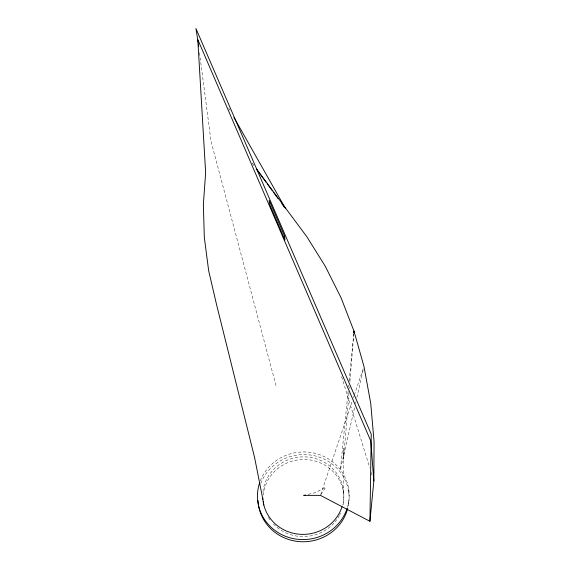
<?xml version="1.0" encoding="UTF-8"?>
<svg xmlns="http://www.w3.org/2000/svg" width="570" height="570" viewBox="0 0 570 570"><rect width="100%" height="100%" fill="white"/><g stroke="black" fill="none" stroke-linecap="round" stroke-linejoin="round"><path stroke-width="0.43" stroke-dasharray="2.85 2.14" d="M343.575 493.314L343.81 448.127L343.61 459.164L348.997 392.986M348.804 492.765L348.847 490.328M348.619 504.165L348.669 501.785M349.353 388.576L349.495 386.809M349.93 381.515L353.806 333.863M348.106 391.262L340.361 469.851L354.725 406.966M348.541 386.845L348.712 385.085M349.146 380.667L353.756 333.863M355.516 403.524L355.908 401.8M356.891 397.49L363.382 369.068M320.711 494.539L352.303 401.024M353.443 397.653L354.013 395.965M354.298 395.124L363.404 368.163M320.903 494.639L325.698 487.236L315.274 492.687L307.843 494.418M253.757 165.286L252.161 163.141L253.679 165.272M228.684 108.093L229.995 110.416M341.601 376.656L369.659 467.436M371.227 472.53L372.538 476.769M275.987 385.491L211.05 141.467L200.184 57.976M199.5 52.704L200.07 57.1M260.319 480.838A45.878 43.797 -5.4 0 1 317.818 454.091A45.878 43.797 -5.4 0 1 347.265 507.856M262.955 491.739A40.584 38.739 -5.4 0 1 310.679 457.461A40.584 38.739 -5.4 0 1 342.513 505.17M260.804 483.317A45.6 43.569 -5.4 0 1 316.635 456.321A45.6 43.569 -5.4 0 1 347.942 507.621M263.34 495.002A40.342 38.539 -5.4 0 1 309.553 459.862A40.342 38.539 -5.4 0 1 342.919 505.875M340.475 513.143A40.342 38.539 -5.4 0 1 339.734 514.674M339.335 515.437A40.342 38.539 -5.4 0 1 334.989 521.871M333.856 523.174A40.342 38.539 -5.4 0 1 273.265 523.773M270.03 519.783A40.342 38.539 -5.4 0 1 268.185 516.904"/><path stroke-width="0.85" d="M305.363 495.002L303.71 495.387L320.426 495.38L369.923 521.293L373.849 481.009L374.07 441.607L370.721 403.346L363.974 366.482L354.02 331.213L341.045 297.732L325.242 266.197L306.831 236.728L256.407 168.855M369.923 521.293L371.234 434.162L195.93 28.5L198.125 42.159M256.286 168.834L266.19 182.364M267.237 183.789L272.446 190.914M273.493 192.339L278.181 198.752M281.829 203.739L284.437 207.302M233.935 117.377L285.563 208.663M262.87 499.334L254.576 457.468L216.472 304.238L208.663 270.729L204.324 237.462L203.355 204.687L205.642 172.625L197.783 39.522L370.792 441.038L373.849 481.009M198.353 43.911L198.695 46.548M346.995 508.711A45.878 43.797 -5.4 0 1 289.204 537.581A45.878 43.797 -5.4 0 1 259.713 482.512M342.021 506.816A40.584 38.739 -5.4 0 1 298.067 534.104A40.584 38.739 -5.4 0 1 262.756 497.66M347.721 508.483A45.6 43.569 -5.4 0 1 298.937 541.571A45.6 43.569 -5.4 0 1 257.989 500.531M263.803 505.049A40.342 38.539 -5.4 0 1 263.34 501.721M354.02 331.213L353.877 332.98L354.02 331.213M284.63 236.222L269.147 200.355L269.56 204.316L284.957 240.034L284.63 236.222"/></g></svg>
